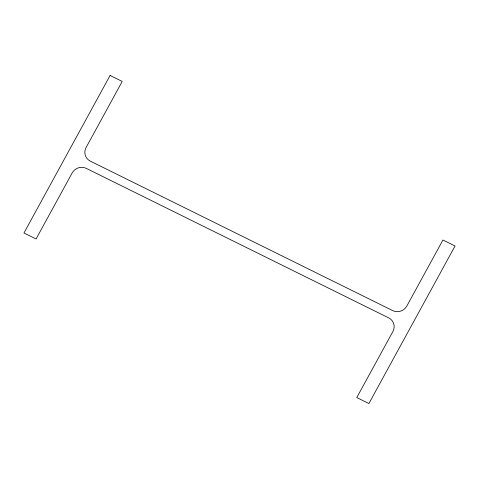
<?xml version="1.0" encoding="UTF-8"?>
<svg xmlns="http://www.w3.org/2000/svg" width="479" height="479" viewBox="0 0 479 479"><rect width="100%" height="100%" fill="white"/><g stroke="black" fill="none" stroke-linecap="round" stroke-linejoin="round"><path stroke-width="0.72" d="M110.104 75.46L23.95 233.004L36.057 238.991L72.179 172.943A10.496 10.041 -28.7 0 1 86.274 168.368L388.75 317.906A10.496 10.041 -28.7 0 1 392.906 331.504L356.789 397.552L368.896 403.54L455.05 245.996L442.943 240.009L406.821 306.057A10.496 10.041 -28.7 0 1 392.726 310.631L90.25 161.094A10.496 10.041 -28.7 0 1 86.094 147.496L122.211 81.448L110.104 75.46"/></g></svg>
